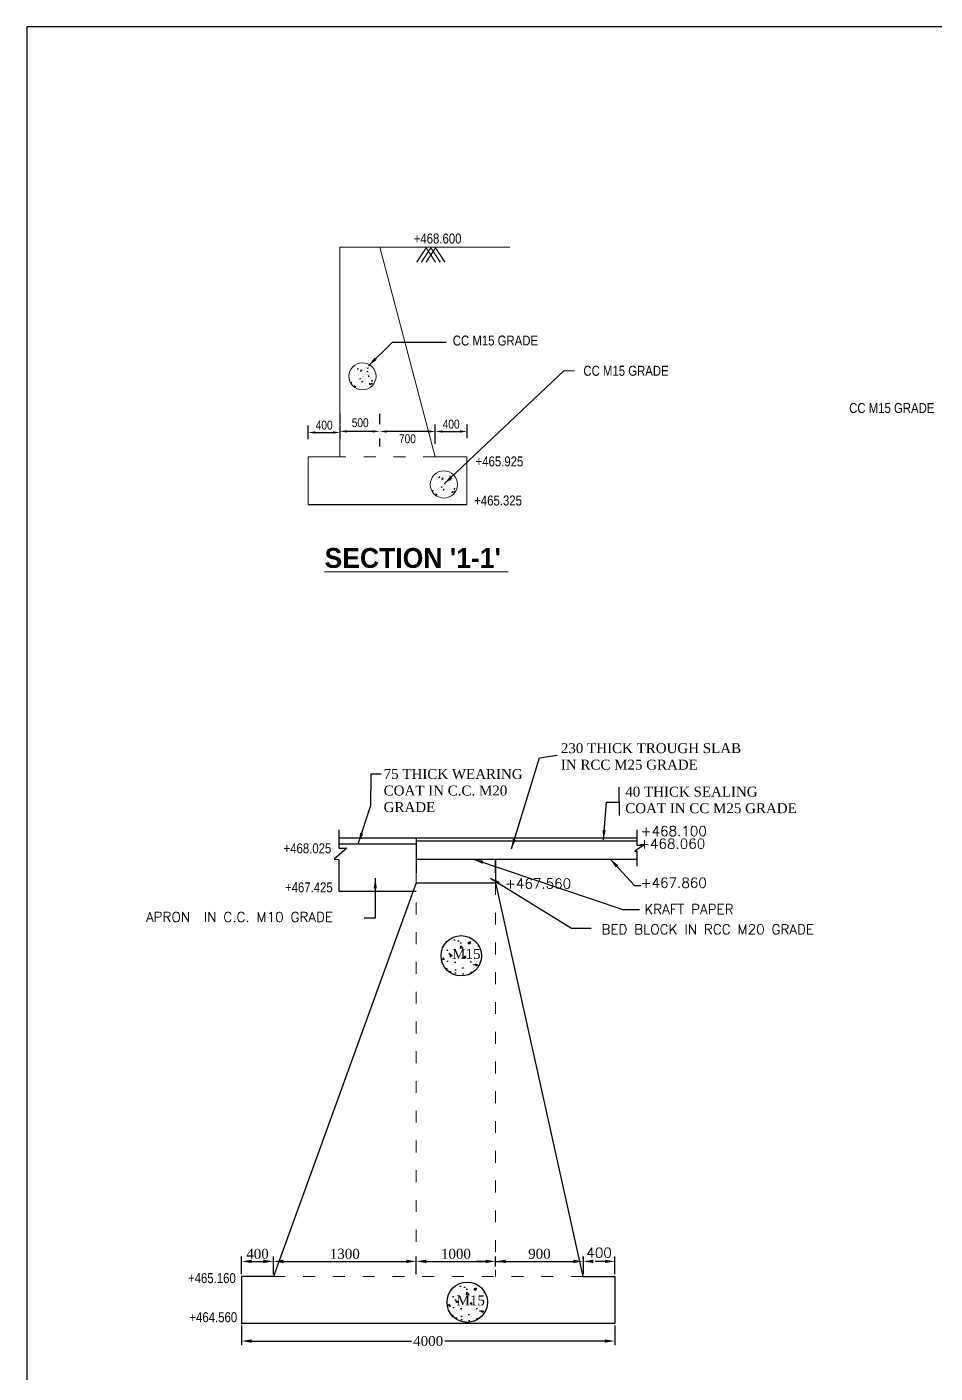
# Model space of a CAD drawing. Header units: millimetres. Extents: x 80 to 6605, y 46 to 2491.
# Drawn here: x 5550.8 to 5779.7, y 346.4 to 685.7 of the extents above; entities that cross this region are included whole.
import ezdxf

# ---------------------------------------------------------------- set-up
doc = ezdxf.new("R2010")
doc.units = ezdxf.units.MM
doc.linetypes.add('ACAD_ISO03W100', pattern=[30, 12, -18])
doc.layers.add('TEXT_GENERAL', color=4, linetype='Continuous')
doc.styles.add('ARIAL NARROW', font='ARIALN.TTF')
doc.styles.add('CITYBLUEPR', font='cityb___.ttf')
doc.styles.add('ROMANS', font='romans.shx', dxfattribs={"height": 2.5})
doc.styles.get("Standard").update_dxf_attribs({"font": 'times.ttf', "height": 2.5})
doc.styles.add('TNR_2.5', font='times.ttf', dxfattribs={"height": 2.5})
doc.dimstyles.new('ISO-25', dxfattribs={"dimtxt": 2.5, "dimasz": 2.5, "dimexe": 1.25, "dimexo": 0.625, "dimtad": 1, "dimlfac": 25, "dimtxsty": 'Standard', "dimcen": 2.5, "dimadec": 0, "dimazin": 0, "dimtfac": 1, "dimtmove": 0, "dimatfit": 3, "dimfxl": 1, "dimarcsym": 0})
doc.dimstyles.new('STANDARD$0', dxfattribs={"dimscale": 88.888889, "dimtxt": 0.02, "dimasz": 0.02, "dimexe": 0.1, "dimexo": 0.1, "dimgap": 0.09, "dimtad": 2, "dimtih": 1, "dimtoh": 1, "dimdec": 0, "dimzin": 1, "dimdsep": 46, "dimtxsty": 'Standard', "dimcen": 0.09, "dimadec": 0, "dimazin": 0, "dimtfac": 1, "dimtdec": 4, "dimtofl": 0, "dimtmove": 0, "dimatfit": 3, "dimfxl": 1, "dimtolj": 1, "dimtzin": 1, "dimarcsym": 0})
doc.dimstyles.new('STYLE_ESH', dxfattribs={"dimtxt": 2.5, "dimasz": 2.5, "dimexe": 1, "dimexo": 0.625, "dimtad": 0, "dimtih": 1, "dimtoh": 1, "dimdec": 0, "dimlfac": 100, "dimzin": 9, "dimdsep": 46, "dimtxsty": 'TNR_2.5', "dimcen": 2.5, "dimadec": 0, "dimazin": 2, "dimtfac": 1, "dimtdec": 0, "dimtofl": 0, "dimtmove": 2, "dimatfit": 3, "dimfxl": 1, "dimarcsym": 0})

# ---------------------------------------------------------------- blocks, each defined once
blk = doc.blocks.new('*D99')
at = {"color": 0, "lineweight": -2, "ltscale": 6, "transparency": 16777216}
for p, q in [((5604.92, 371.35), (5604.92, 375.82)), ((5607.42, 374.57), (5610.42, 374.57)), ((5612.92, 371.35), (5612.92, 375.82))]:
    blk.add_line(p, q, dxfattribs=at)
at = {"color": 0, "ltscale": 6, "transparency": 16777216}
for points in [[(5607.42, 374.99), (5607.42, 374.15), (5604.92, 374.57)], [(5610.42, 374.99), (5610.42, 374.15), (5612.92, 374.57)]]:
    blk.add_solid(points, dxfattribs=at)
at = {"layer": 'Defpoints', "color": 0, "ltscale": 6, "transparency": 16777216}
for p in [(5612.92, 374.57), (5604.92, 370.73), (5612.92, 370.73)]:
    blk.add_point(p, dxfattribs=at)
at = {"color": 0, "ltscale": 6, "transparency": 16777216, "insert": (5608.92, 376.47), "char_height": 2.5, "attachment_point": 5}
blk.add_mtext('400', dxfattribs=at)
blk = doc.blocks.new('*D100')
at = {"color": 0, "lineweight": -2, "ltscale": 6, "transparency": 16777216}
for p, q in [((5612.92, 371.35), (5612.92, 375.82)), ((5615.42, 374.57), (5646.42, 374.57)), ((5648.92, 373.27), (5648.92, 375.82))]:
    blk.add_line(p, q, dxfattribs=at)
at = {"color": 0, "ltscale": 6, "transparency": 16777216}
for points in [[(5615.42, 374.99), (5615.42, 374.15), (5612.92, 374.57)], [(5646.42, 374.99), (5646.42, 374.15), (5648.92, 374.57)]]:
    blk.add_solid(points, dxfattribs=at)
at = {"layer": 'Defpoints', "color": 0, "ltscale": 6, "transparency": 16777216}
for p in [(5648.92, 374.57), (5612.92, 370.73), (5648.92, 372.65)]:
    blk.add_point(p, dxfattribs=at)
at = {"color": 0, "ltscale": 6, "transparency": 16777216, "insert": (5630.92, 376.47), "char_height": 2.5, "attachment_point": 5}
blk.add_mtext('1300', dxfattribs=at)
blk = doc.blocks.new('*D101')
at = {"color": 0, "lineweight": -2, "ltscale": 6, "transparency": 16777216}
for p, q in [((5668.92, 375.07), (5668.92, 375.82)), ((5671.42, 374.57), (5688.5, 374.57)), ((5691, 375.19), (5691, 375.82))]:
    blk.add_line(p, q, dxfattribs=at)
at = {"color": 0, "ltscale": 6, "transparency": 16777216}
for points in [[(5671.42, 374.99), (5671.42, 374.15), (5668.92, 374.57)], [(5688.5, 374.99), (5688.5, 374.15), (5691, 374.57)]]:
    blk.add_solid(points, dxfattribs=at)
at = {"layer": 'Defpoints', "color": 0, "ltscale": 6, "transparency": 16777216}
for p in [(5668.92, 374.45), (5691, 374.57), (5691, 374.57)]:
    blk.add_point(p, dxfattribs=at)
at = {"color": 0, "ltscale": 6, "transparency": 16777216, "insert": (5679.96, 376.47), "char_height": 2.5, "attachment_point": 5}
blk.add_mtext('900', dxfattribs=at)
blk = doc.blocks.new('*D105')
at = {"layer": 'Defpoints', "color": 0, "transparency": 16777216}
for p in [(5629.69, 583.74), (5629.69, 583.74), (5639.69, 583.74)]:
    blk.add_point(p, dxfattribs=at)
at = {"layer": 'TEXT_GENERAL', "color": 0, "lineweight": -2, "transparency": 16777216}
for p, q in [((5629.69, 588.19), (5629.69, 585.52)), ((5639.69, 588.19), (5639.69, 585.52)), ((5637.92, 583.74), (5631.47, 583.74))]:
    blk.add_line(p, q, dxfattribs=at)
at = {"layer": 'TEXT_GENERAL', "color": 0, "transparency": 16777216}
for points in [[(5631.47, 584.04), (5631.47, 583.44), (5629.69, 583.74)], [(5637.92, 584.04), (5637.92, 583.44), (5639.69, 583.74)]]:
    blk.add_solid(points, dxfattribs=at)
at = {"layer": 'TEXT_GENERAL', "color": 0, "lineweight": 9, "transparency": 16777216, "insert": (5634.79, 585.92), "char_height": 2.222, "attachment_point": 5, "style": 'ARIAL NARROW'}
blk.add_mtext('\\A1;500', dxfattribs=at)
blk = doc.blocks.new('*D103')
at = {"layer": 'Defpoints', "color": 0, "transparency": 16777216}
for p in [(5661.74, 583.71), (5653.7, 577.6), (5661.74, 577.6)]:
    blk.add_point(p, dxfattribs=at)
at = {"layer": 'TEXT_GENERAL', "color": 0, "lineweight": -2, "transparency": 16777216}
for p, q in [((5653.7, 582.05), (5653.7, 585.49)), ((5655.47, 583.71), (5659.97, 583.71)), ((5661.74, 582.05), (5661.74, 585.49))]:
    blk.add_line(p, q, dxfattribs=at)
at = {"layer": 'TEXT_GENERAL', "color": 0, "transparency": 16777216}
for points in [[(5655.47, 584.01), (5655.47, 583.41), (5653.7, 583.71)], [(5659.97, 584.01), (5659.97, 583.41), (5661.74, 583.71)]]:
    blk.add_solid(points, dxfattribs=at)
at = {"layer": 'TEXT_GENERAL', "color": 0, "lineweight": 9, "transparency": 16777216, "insert": (5657.72, 585.56), "char_height": 2.222, "attachment_point": 5, "style": 'ARIAL NARROW'}
blk.add_mtext('\\A1;400', dxfattribs=at)
blk = doc.blocks.new('*D102')
at = {"layer": 'Defpoints', "color": 0, "transparency": 16777216}
for p in [(5639.71, 584.36), (5639.71, 583.71), (5653.7, 585.01)]:
    blk.add_point(p, dxfattribs=at)
at = {"layer": 'TEXT_GENERAL', "color": 0, "lineweight": -2, "transparency": 16777216}
for p, q in [((5651.92, 583.71), (5641.49, 583.71)), ((5639.71, 579.92), (5639.71, 581.93)), ((5653.7, 580.56), (5653.7, 581.93))]:
    blk.add_line(p, q, dxfattribs=at)
at = {"layer": 'TEXT_GENERAL', "color": 0, "transparency": 16777216}
for points in [[(5641.49, 584.01), (5641.49, 583.41), (5639.71, 583.71)], [(5651.92, 584.01), (5651.92, 583.41), (5653.7, 583.71)]]:
    blk.add_solid(points, dxfattribs=at)
at = {"layer": 'TEXT_GENERAL', "color": 0, "lineweight": 9, "transparency": 16777216, "insert": (5646.7, 581.87), "char_height": 2.222, "attachment_point": 5, "style": 'ARIAL NARROW'}
blk.add_mtext('\\A1;700', dxfattribs=at)
blk = doc.blocks.new('*D104')
at = {"layer": 'Defpoints', "color": 0, "transparency": 16777216}
for p in [(5629.74, 583.46), (5621.69, 577.35), (5629.74, 577.35)]:
    blk.add_point(p, dxfattribs=at)
at = {"layer": 'TEXT_GENERAL', "color": 0, "lineweight": -2, "transparency": 16777216}
for p, q in [((5621.69, 581.79), (5621.69, 585.23)), ((5629.74, 581.79), (5629.74, 585.23)), ((5623.47, 583.46), (5627.97, 583.46))]:
    blk.add_line(p, q, dxfattribs=at)
at = {"layer": 'TEXT_GENERAL', "color": 0, "transparency": 16777216}
for points in [[(5623.47, 583.75), (5623.47, 583.16), (5621.69, 583.46)], [(5627.97, 583.75), (5627.97, 583.16), (5629.74, 583.46)]]:
    blk.add_solid(points, dxfattribs=at)
at = {"layer": 'TEXT_GENERAL', "color": 0, "lineweight": 9, "transparency": 16777216, "insert": (5625.72, 585.3), "char_height": 2.222, "attachment_point": 5, "style": 'ARIAL NARROW'}
blk.add_mtext('\\A1;400', dxfattribs=at)
blk = doc.blocks.new('*D117')
at = {"color": 0, "lineweight": -2, "transparency": 16777216}
for p, q in [((5604.92, 358.38), (5604.92, 353.49)), ((5698.92, 358.38), (5698.92, 353.49)), ((5607.42, 354.49), (5647.7, 354.49)), ((5696.42, 354.49), (5656.14, 354.49))]:
    blk.add_line(p, q, dxfattribs=at)
at = {"color": 0, "transparency": 16777216}
for points in [[(5607.42, 354.91), (5607.42, 354.07), (5604.92, 354.49)], [(5696.42, 354.91), (5696.42, 354.07), (5698.92, 354.49)]]:
    blk.add_solid(points, dxfattribs=at)
at = {"layer": 'Defpoints', "color": 0, "transparency": 16777216}
for p in [(5604.92, 359), (5698.92, 359), (5698.92, 354.49)]:
    blk.add_point(p, dxfattribs=at)
at = {"color": 0, "transparency": 16777216, "insert": (5651.92, 354.49), "char_height": 2.5, "attachment_point": 5, "style": 'TNR_2.5'}
blk.add_mtext('4000', dxfattribs=at)
blk = doc.blocks.new('*D123')
at = {"color": 0, "lineweight": -2, "ltscale": 6, "transparency": 16777216}
for p, q in [((5648.92, 371.35), (5648.92, 375.82)), ((5651.42, 374.57), (5666.42, 374.57)), ((5668.92, 373.27), (5668.92, 375.82))]:
    blk.add_line(p, q, dxfattribs=at)
at = {"color": 0, "ltscale": 6, "transparency": 16777216}
for points in [[(5651.42, 374.99), (5651.42, 374.15), (5648.92, 374.57)], [(5666.42, 374.99), (5666.42, 374.15), (5668.92, 374.57)]]:
    blk.add_solid(points, dxfattribs=at)
at = {"layer": 'Defpoints', "color": 0, "ltscale": 6, "transparency": 16777216}
for p in [(5668.92, 374.57), (5648.92, 370.73), (5668.92, 372.65)]:
    blk.add_point(p, dxfattribs=at)
at = {"color": 0, "ltscale": 6, "transparency": 16777216, "insert": (5658.92, 376.47), "char_height": 2.5, "attachment_point": 5}
blk.add_mtext('1000', dxfattribs=at)

msp = doc.modelspace()

# ---------------------------------------------------------------- hatches: boundary and pattern name
h = msp.add_hatch()
h.set_pattern_fill('AR-CONC', color=0, scale=0.03, style=0)
h.set_pattern_definition([(130, (5744.1986, 345.5387), (-5.46554, -0.47817), [0.5715, -6.2865]), (185, (5744.1986, 345.5387), (1.05728, 5.7317), [0.4572, -5.0292]), (79.549, (5743.743, 345.499), (-4.40828, 5.2535), [0.4857, -5.3427]), (133.816, (5744.1986, 347.063), (-8.13237, -1.26127), [0.85725, -9.42975]), (83.3644, (5743.521, 346.9576), (-7.12213, 7.42277), [0.72855, -8.01405]), (188.816, (5744.199, 347.063), (-7.12214, 7.42275), [0.6858, -7.5438]), (159, (5743.4366, 346.6817), (-4.54845, -3.06797), [0.5715, -6.2865]), (214, (5743.4366, 346.6817), (-1.85406, 5.52564), [0.4572, -5.0292]), (108.5486, (5743.0576, 346.426), (-6.4025, 2.45769), [0.4857, -5.3427]), (142.5, (5744.1986, 345.5387), (-0.092658, 2.53665), [0, -4.96824, 0, -5.1054, 0, -5.04825]), (172.5, (5744.1986, 345.5387), (-2.00459, 3.005417), [0, -2.91084, 0, -4.85394, 0, -1.92405]), (212.5, (5745.8978, 345.5387), (-4.067718, -0.171862), [0, -1.905, 0, -5.9436, 0, -7.8867]), (222.5, (5746.66, 345.5387), (-4.443875, 0.762795), [0, -2.4765, 0, -3.94716, 0, -5.6007])])
h.paths.add_polyline_path([(5656.0577, 454.44745, -0.346392158), (5662.0577, 456.34433), (5662.0577, 446.82592, -0.346392158), (5656.0577, 448.7228)])
h.paths.add_polyline_path([(5662.0577, 456.34433, -0.312101352), (5665.34901, 451.58513, -0.312101352), (5662.0577, 446.82592)])
h.paths.add_polyline_path([(5655.17592, 451.58513, -0.150541428), (5656.0577, 454.44745), (5656.0577, 448.7228, -0.150541428)])
h = msp.add_hatch()
h.set_pattern_fill('AR-CONC', color=0, scale=0.03, style=0)
h.set_pattern_definition([(130, (5745.707, 258.2335), (-5.46554, -0.47817), [0.5715, -6.2865]), (185, (5745.707, 258.2335), (1.05728, 5.7317), [0.4572, -5.0292]), (79.549, (5745.2516, 258.1937), (-4.40828, 5.2535), [0.4857, -5.3427]), (133.816, (5745.707, 259.7575), (-8.13237, -1.26127), [0.85725, -9.42975]), (83.3644, (5745.029, 259.6524), (-7.12213, 7.42277), [0.72855, -8.01405]), (188.816, (5745.707, 259.7575), (-7.12214, 7.42275), [0.6858, -7.5438]), (159, (5744.945, 259.3765), (-4.54845, -3.06797), [0.5715, -6.2865]), (214, (5744.945, 259.3765), (-1.85406, 5.52564), [0.4572, -5.0292]), (108.5486, (5744.566, 259.121), (-6.4025, 2.45769), [0.4857, -5.3427]), (142.5, (5745.707, 258.2335), (-0.092658, 2.53665), [0, -4.96824, 0, -5.1054, 0, -5.04825]), (172.5, (5745.707, 258.2335), (-2.00459, 3.005417), [0, -2.91084, 0, -4.85394, 0, -1.92405]), (212.5, (5747.4063, 258.2335), (-4.067718, -0.171862), [0, -1.905, 0, -5.9436, 0, -7.8867]), (222.5, (5748.1683, 258.2335), (-4.443875, 0.762795), [0, -2.4765, 0, -3.94716, 0, -5.6007])])
h.paths.add_polyline_path([(5657.56613, 367.14229, -0.346392158), (5663.56613, 369.03918), (5663.56613, 359.52076, -0.346392158), (5657.56613, 361.41765)])
h.paths.add_polyline_path([(5663.56613, 369.03918, -0.312101352), (5666.85744, 364.27997, -0.312101352), (5663.56613, 359.52076)])
h.paths.add_polyline_path([(5656.68435, 364.27997, -0.150541428), (5657.56613, 367.14229), (5657.56613, 361.41765, -0.150541428)])

# ---------------------------------------------------------------- linework, layer by layer
at = {"color": 0}
for p, q in [((5550.81445, 685.66503), (5550.81445, 95.66503)), ((6440.81445, 685.66503), (5550.81445, 685.66503)), ((5642.94817, 606.2544), (5656.41977, 606.20489)), ((5621.69483, 565.34953), (5661.69483, 565.32802)), ((5699.93578, 494.03921), (5700.01132, 486.94243)), ((5668.92186, 475.92738), (5668.92186, 469.92738)), ((5648.92186, 469.92738), (5612.92186, 370.72738)), ((5690.92186, 370.72738), (5698.92186, 370.72738)), ((5698.92186, 370.72738), (5698.92186, 359.00011)), ((5604.92186, 359.00011), (5698.92186, 359.00011))]:
    msp.add_line(p, q, dxfattribs=at)
at = {"color": 0, "ltscale": 6}
for p, q in [((5629.39735, 483.35913), (5629.39735, 478.7283)), ((5704.50495, 483.33255), (5704.50495, 479.47522)), ((5631.45704, 478.7283), (5628.24628, 475.89835)), ((5629.39735, 481.32738), (5704.50495, 481.32738)), ((5629.39735, 479.82738), (5648.92186, 479.82738)), ((5629.39735, 478.7283), (5631.45704, 478.7283)), ((5648.92186, 481.32738), (5648.92186, 472.52738)), ((5648.92186, 480.52738), (5704.50495, 480.52738)), ((5706.25958, 479.47522), (5704.01309, 477.94654)), ((5704.50495, 479.47522), (5706.25958, 479.47522)), ((5628.24628, 475.89835), (5629.39735, 475.80654)), ((5629.39735, 475.80654), (5629.39735, 467.82738)), ((5648.92186, 475.92738), (5704.50495, 475.92738)), ((5668.92186, 472.52738), (5668.92186, 475.92738)), ((5704.01309, 477.94654), (5704.50495, 477.94654)), ((5704.50495, 477.94654), (5704.50495, 474.18403)), ((5648.92186, 469.92738), (5668.92186, 469.92738)), ((5668.92186, 469.92738), (5690.92186, 370.72738)), ((5629.39735, 467.82738), (5648.92186, 467.82738)), ((5666.42186, 374.56873), (5663.92186, 374.56873)), ((5668.92186, 375.19373), (5668.92186, 375.81873)), ((5668.92186, 374.56873), (5674.08258, 374.56873)), ((5682.92186, 374.56873), (5683.08258, 374.56873)), ((5691.06555, 371.35238), (5691.06555, 375.81873)), ((5692.00091, 374.56873), (5691.84019, 374.56873)), ((5696.50091, 374.56873), (5694.00091, 374.56873)), ((5699.00091, 371.35238), (5699.00091, 375.81873)), ((5612.92186, 370.72738), (5604.92186, 370.72738)), ((5604.92186, 370.72738), (5604.92186, 358.72738))]:
    msp.add_line(p, q, dxfattribs=at)
at = {"color": 0}
for centre in [(5660.26246, 451.58513), (5661.7709, 364.27997)]:
    msp.add_circle(centre, 5.08654, dxfattribs=at)
at = {"color": 0, "ltscale": 6}
for points in [[(5666.42186, 374.98539), (5666.42186, 374.15206), (5668.92186, 374.56873)], [(5693.50091, 374.98539), (5693.50091, 374.15206), (5691.00091, 374.56873)], [(5696.50091, 374.98539), (5696.50091, 374.15206), (5699.00091, 374.56873)]]:
    msp.add_solid(points, dxfattribs=at)
at = {"layer": 'TEXT_GENERAL', "color": 0, "lineweight": 9}
for p, q in [((5629.7037, 630.14995), (5629.69483, 577.34995)), ((5629.7037, 630.14995), (5672.54297, 630.14995)), ((5629.7037, 630.14995), (5672.54297, 630.14995)), ((5653.69483, 577.35341), (5639.7037, 630.14995)), ((5651.39509, 630.03299), (5649.04235, 626.42838)), ((5651.39509, 630.02367), (5649.04235, 626.41905)), ((5652.58926, 630.03299), (5650.23652, 626.42838)), ((5652.58926, 630.02367), (5650.23652, 626.41905)), ((5651.39509, 630.02367), (5653.74783, 626.41905)), ((5653.78342, 630.03299), (5651.43068, 626.42838)), ((5653.78342, 630.02367), (5651.43068, 626.41905)), ((5652.58926, 630.03299), (5654.942, 626.42838)), ((5652.58926, 630.02367), (5654.942, 626.41905)), ((5653.78342, 630.03299), (5656.13616, 626.42838)), ((5653.78342, 630.02367), (5656.13616, 626.41905)), ((5633.37134, 599.14682), (5633.37134, 599.14682)), ((5633.41767, 597.8785), (5633.41767, 597.8785)), ((5633.83937, 598.79063), (5633.83937, 598.79063)), ((5634.10514, 599.37786), (5634.1492, 599.61668)), ((5634.33485, 599.4035), (5634.10712, 599.38358)), ((5634.33313, 599.40372), (5634.14945, 599.62262)), ((5634.42346, 598.00443), (5634.42346, 598.00443)), ((5634.55735, 598.4462), (5634.55735, 598.4462)), ((5635.22708, 598.94146), (5634.88824, 598.88891)), ((5634.88884, 598.89052), (5634.93094, 599.25236)), ((5635.22793, 598.94391), (5634.93118, 599.25319)), ((5635.28234, 598.60066), (5635.28234, 598.60066)), ((5635.32753, 598.87856), (5635.32753, 598.87856)), ((5635.37386, 597.61023), (5635.37386, 597.61023)), ((5635.65399, 597.57858), (5635.65399, 597.57858)), ((5636.01243, 599.77953), (5636.01243, 599.77953)), ((5636.23614, 598.47509), (5636.23614, 598.47509)), ((5636.45732, 598.09036), (5636.45732, 598.09036)), ((5636.48046, 599.75133), (5636.48046, 599.75133)), ((5636.59194, 598.70715), (5636.51469, 598.93738)), ((5636.78149, 598.83521), (5636.51472, 598.93761)), ((5636.5171, 598.0648), (5636.5171, 598.0648)), ((5636.57572, 599.61696), (5636.60799, 599.79192)), ((5636.80542, 599.64259), (5636.57769, 599.62267)), ((5636.78175, 598.83462), (5636.59223, 598.70678)), ((5636.80371, 599.64281), (5636.67859, 599.79192)), ((5636.84723, 597.55572), (5636.89128, 597.79454)), ((5637.07693, 597.58138), (5636.8492, 597.56146)), ((5637.0752, 597.5816), (5636.89152, 597.8005)), ((5636.908, 597.52438), (5636.908, 597.52438)), ((5636.92172, 597.8077), (5636.92172, 597.8077)), ((5637.04421, 598.5929), (5637.04421, 598.5929)), ((5688.79326, 599.01446), (5686.09888, 599.01446)), ((5632.69953, 595.94478), (5632.4718, 595.92485)), ((5632.69779, 595.94499), (5632.51411, 596.16389)), ((5633.19316, 596.99827), (5633.19316, 596.99827)), ((5633.24166, 595.62113), (5633.24166, 595.62113)), ((5633.65768, 594.93871), (5633.31883, 594.88615)), ((5633.31944, 594.88778), (5633.36153, 595.24962)), ((5633.65853, 594.94117), (5633.36177, 595.25045)), ((5634.12112, 595.93486), (5634.12112, 595.93486)), ((5634.14293, 596.95206), (5634.14293, 596.95206)), ((5634.19546, 595.49556), (5634.19546, 595.49556)), ((5634.45451, 596.84892), (5634.45451, 596.84892)), ((5634.74039, 596.88939), (5634.68635, 597.05045)), ((5634.9302, 597.01685), (5634.74068, 596.88902)), ((5634.92993, 597.01745), (5634.84395, 597.05045)), ((5634.88486, 595.00517), (5634.88486, 595.00517)), ((5635.2026, 596.15818), (5635.24665, 596.397)), ((5635.43229, 596.18386), (5635.20456, 596.16394)), ((5635.43056, 596.18408), (5635.24688, 596.40298)), ((5635.59937, 596.68149), (5635.59937, 596.68149)), ((5636.03099, 596.93492), (5636.03099, 596.93492)), ((5636.07732, 595.6666), (5636.07732, 595.6666)), ((5636.17678, 597.038), (5636.17678, 597.038)), ((5636.33948, 595.17878), (5636.33948, 595.17878)), ((5636.41426, 596.46752), (5636.41426, 596.46752)), ((5636.65653, 595.0911), (5636.65653, 595.0911)), ((5636.78015, 596.49151), (5636.78015, 596.49151)), ((5637.46168, 595.56935), (5637.12283, 595.51679)), ((5637.12344, 595.51842), (5637.16553, 595.88025)), ((5637.46253, 595.5718), (5637.16577, 595.88108)), ((5637.67945, 595.66054), (5637.6022, 595.89078)), ((5637.86899, 595.7886), (5637.60222, 595.89101)), ((5637.67317, 596.39728), (5637.71722, 596.6361)), ((5637.90287, 596.42295), (5637.67514, 596.40303)), ((5637.86926, 595.78801), (5637.67974, 595.66018)), ((5637.90114, 596.42317), (5637.71746, 596.64206)), ((5637.73395, 596.36595), (5637.73395, 596.36595)), ((5637.74767, 596.64926), (5637.74767, 596.64926)), ((5637.78245, 594.98881), (5637.78245, 594.98881)), ((5637.79399, 595.38094), (5637.79399, 595.38094)), ((5621.69483, 577.34995), (5629.69483, 577.34995)), ((5621.69483, 577.34995), (5621.69483, 565.34953)), ((5653.69483, 577.34592), (5661.69483, 577.32821)), ((5661.69483, 577.34592), (5661.69483, 565.32802)), ((5652.94872, 570.3517), (5652.94872, 570.3517)), ((5654.6184, 572.12485), (5654.66245, 572.36367)), ((5654.8481, 572.1505), (5654.62037, 572.13058)), ((5654.84638, 572.15072), (5654.66271, 572.36962)), ((5654.93672, 570.75143), (5654.93672, 570.75143)), ((5655.07061, 571.1932), (5655.07061, 571.1932)), ((5655.74034, 571.68845), (5655.40149, 571.6359)), ((5655.4021, 571.63752), (5655.44419, 571.99935)), ((5655.74119, 571.6909), (5655.44443, 572.00018)), ((5655.7956, 571.34766), (5655.7956, 571.34766)), ((5655.84079, 571.62555), (5655.84079, 571.62555)), ((5655.88712, 570.35723), (5655.88712, 570.35723)), ((5656.16725, 570.32558), (5656.16725, 570.32558)), ((5656.52568, 572.52653), (5656.52568, 572.52653)), ((5656.74939, 571.22209), (5656.74939, 571.22209)), ((5656.97058, 570.83736), (5656.97058, 570.83736)), ((5657.36739, 571.45414), (5657.29013, 571.68438)), ((5657.55693, 571.58221), (5657.29016, 571.68461)), ((5657.29255, 570.8118), (5657.29255, 570.8118)), ((5657.35116, 572.36396), (5657.38343, 572.53892)), ((5657.58087, 572.38959), (5657.35314, 572.36966)), ((5657.55719, 571.58161), (5657.36768, 571.45378)), ((5657.57915, 572.38981), (5657.45404, 572.53892)), ((5657.81965, 571.33989), (5657.81965, 571.33989)), ((5652.62232, 569.61313), (5652.62232, 569.61313)), ((5652.70992, 568.92577), (5652.70992, 568.92577)), ((5652.9831, 568.66607), (5653.02715, 568.90489)), ((5653.21279, 568.69177), (5652.98506, 568.67185)), ((5653.21104, 568.69199), (5653.02737, 568.91089)), ((5653.70642, 569.74526), (5653.70642, 569.74526)), ((5653.75492, 568.36813), (5653.75492, 568.36813)), ((5654.17094, 567.6857), (5653.83209, 567.63315)), ((5653.83269, 567.63478), (5653.87479, 567.99661)), ((5654.17178, 567.68816), (5653.87503, 567.99744)), ((5654.63438, 568.68186), (5654.63438, 568.68186)), ((5654.65618, 569.69906), (5654.65618, 569.69906)), ((5654.70871, 568.24256), (5654.70871, 568.24256)), ((5654.96776, 569.59592), (5654.96776, 569.59592)), ((5655.25364, 569.63638), (5655.1996, 569.79745)), ((5655.44345, 569.76385), (5655.25394, 569.63602)), ((5655.44318, 569.76444), (5655.3572, 569.79745)), ((5655.39811, 567.75216), (5655.39811, 567.75216)), ((5655.71585, 568.90517), (5655.7599, 569.14399)), ((5655.94555, 568.93086), (5655.71782, 568.91094)), ((5655.94381, 568.93108), (5655.76014, 569.14997)), ((5656.11263, 569.42848), (5656.11263, 569.42848)), ((5656.54424, 569.68192), (5656.54424, 569.68192)), ((5656.59057, 568.41359), (5656.59057, 568.41359)), ((5656.69004, 569.78499), (5656.69004, 569.78499)), ((5657.11492, 567.92577), (5657.11492, 567.92577)), ((5657.1897, 569.21452), (5657.1897, 569.21452)), ((5657.43197, 567.83809), (5657.43197, 567.83809)), ((5657.55559, 569.23851), (5657.55559, 569.23851)), ((5658.23712, 568.31634), (5657.89827, 568.26379)), ((5657.89888, 568.26541), (5657.94097, 568.62725)), ((5658.23797, 568.3188), (5657.94121, 568.62808)), ((5658.45489, 568.40754), (5658.37764, 568.63778)), ((5658.64443, 568.5356), (5658.37766, 568.638)), ((5658.44861, 569.14428), (5658.49266, 569.3831)), ((5658.67831, 569.16995), (5658.45058, 569.15002)), ((5658.6447, 568.53501), (5658.45518, 568.40717)), ((5658.67658, 569.17016), (5658.49291, 569.38906)), ((5658.50939, 569.11294), (5658.50939, 569.11294)), ((5658.52311, 569.39626), (5658.52311, 569.39626)), ((5658.55789, 567.7358), (5658.55789, 567.7358)), ((5658.56944, 568.12793), (5658.56944, 568.12793))]:
    msp.add_line(p, q, dxfattribs=at)
at = {"layer": 'TEXT_GENERAL', "color": 0, "linetype": 'ACAD_ISO03W100', "lineweight": 9, "ltscale": 0.25}
for p, q in [((5659.7037, 630.14995), (5629.7037, 630.14995)), ((5659.7037, 630.14995), (5629.7037, 630.14995)), ((5653.69483, 577.34592), (5629.69483, 577.34995)), ((5648.92186, 472.52738), (5648.92186, 370.72738)), ((5668.92186, 469.92738), (5668.92186, 370.72738)), ((5612.92186, 370.72738), (5691.06555, 370.72738))]:
    msp.add_line(p, q, dxfattribs=at)
at = {"layer": 'TEXT_GENERAL', "color": 0, "lineweight": 9}
for centre in [(5635.37386, 597.61023), (5655.88712, 570.35723)]:
    msp.add_circle(centre, 3.41915, dxfattribs=at)

# ---------------------------------------------------------------- texts
at = {"color": 0, "style": 'ROMANS'}
for s, p in [('+468.100', (5705.43439, 481.75438)), ('+468.060', (5705.02933, 478.58212)), ('+467.560', (5671.24025, 468.52725)), ('+467.860', (5705.43439, 468.7378)), ('APRON  IN C.C. M10 GRADE', (5580.80404, 460.10369))]:
    msp.add_text(s, height=2.5, dxfattribs=at).set_placement(p)
at = {"color": 0, "char_height": 2.5, "style": 'ROMANS'}
for s, insert, attachment_point in [('{\\fTimes New Roman|b0|i0|c0|p18;230 THICK TROUGH SLAB\\PIN RCC M25 GRADE}', (5685.36204, 505.1623), 1), ('{\\fTimes New Roman|b0|i0|c0|p18;40 THICK SEALING\\PCOAT IN CC M25 GRADE}', (5701.58715, 494.19391), 1), ('{\\Fsimplex.shx;BED BLOCK} {\\Fsimplex.shx;IN RCC M20} {\\Fsimplex.shx;GRADE}', (5695.57597, 456.99357), 7)]:
    msp.add_mtext(s, dxfattribs=dict(at, insert=insert, attachment_point=attachment_point))
at = {"color": 0, "char_height": 2.5}
for s, insert, width, attachment_point, style in [('75 THICK WEARING COAT IN C.C. M20 GRADE', (5640.70525, 498.64612), 42.7777778, 1, 'TNR_2.5'), ('{\\Fsimplex.shx|c0;KRAFT PAPER}', (5706.38696, 462.05441), 160.8961, 7, 'ROMANS')]:
    msp.add_mtext(s, dxfattribs=dict(at, insert=insert, width=width, attachment_point=attachment_point, style=style))
at = {"color": 0, "char_height": 2.5, "width": 33.227, "attachment_point": 3}
for insert in [(5665.11312, 453.29415), (5666.20623, 365.98899)]:
    msp.add_mtext(' M15', dxfattribs=dict(at, insert=insert))
at = {"color": 0, "ltscale": 6, "insert": (5695.00091, 376.75969), "char_height": 2.5, "attachment_point": 5, "style": 'ROMANS'}
msp.add_mtext('400', dxfattribs=at)
at = {"layer": 'TEXT_GENERAL', "color": 0, "lineweight": 9}
for s, height, style, p in [('+468.600', 2.5, 'ARIAL NARROW', (5648.29171, 631.08711)), ('CC M15 GRADE', 2.5, 'ARIAL NARROW', (5658.12901, 605.38136)), ('CC M15 GRADE', 2.5, 'ARIAL NARROW', (5691.03766, 597.75811)), ('CC M15 GRADE', 2.5, 'ARIAL NARROW', (5758.00874, 588.37206)), ('+465.925', 2.5, 'ARIAL NARROW', (5663.87405, 574.92179)), ('+465.325', 2.5, 'ARIAL NARROW', (5663.52189, 565.06821)), ("%%USECTION '1-1' ", 5, 'CITYBLUEPR', (5625.81609, 549.33841)), ('+468.025', 2.5, 'ARIAL NARROW', (5615.49064, 477.42114)), ('+467.425', 2.5, 'ARIAL NARROW', (5615.8428, 467.56757)), ('+465.160', 2.5, 'ARIAL NARROW', (5591.41206, 369.10398)), ('+464.560', 2.5, 'ARIAL NARROW', (5591.76422, 359.25041))]:
    msp.add_text(s, height=height, dxfattribs=dict(at, style=style)).set_placement(p)

# ---------------------------------------------------------------- dimensions: what is measured, and where the dimension line sits
at = {"color": 0, "ltscale": 6}
for base, p1, p2, text, picture, middle in [((5612.92186, 374.56873), (5604.92186, 370.72738), (5612.92186, 370.72738), '400', '*D99', (5608.92186, 376.46536)), ((5691.00091, 374.56873), (5668.92186, 374.44696), (5691.00091, 374.56873), '900', '*D101', (5679.96139, 376.46896))]:
    dim = msp.add_linear_dim(base=base, p1=p1, p2=p2, text=text, dimstyle='ISO-25', dxfattribs=at)
    dim.commit()
    dim.dimension.update_dxf_attribs({"geometry": picture, "text_midpoint": middle})
for base, p1, p2, text, picture, middle in [((5648.92186, 374.56873), (5612.92186, 370.72738), (5648.92186, 372.64805), '1300', '*D100', (5630.92186, 376.46536)), ((5668.92186, 374.56873), (5648.92186, 370.72738), (5668.92186, 372.64805), '1000', '*D123', (5658.92186, 376.46536))]:
    dim = msp.add_linear_dim(base=base, p1=p1, p2=p2, text=text, dimstyle='ISO-25', override={"dimtmove": 1}, dxfattribs=at)
    dim.commit()
    dim.dimension.update_dxf_attribs({"geometry": picture, "text_midpoint": middle})
at = {"color": 0}
dim = msp.add_linear_dim(base=(5698.92186, 354.48833), p1=(5604.92186, 359.00011), p2=(5698.92186, 359.00011), text='4000', dimstyle='STYLE_ESH', dxfattribs=at)
dim.commit()
dim.dimension.update_dxf_attribs({"geometry": '*D117', "text_midpoint": (5651.92186, 354.48833)})
at = {"layer": 'TEXT_GENERAL', "color": 0, "lineweight": 9}
dim = msp.add_linear_dim(base=(5629.69483, 583.74086), p1=(5639.69483, 583.74086), p2=(5629.69483, 583.74086), angle=180, text='500', dimstyle='STANDARD$0', override={"dimtxt": 0.025, "dimexe": 0.02, "dimexo": 0.05, "dimgap": 0.008, "dimtxsty": 'ARIAL NARROW', "dimtmove": 2}, dxfattribs=at)
dim.commit()
dim.dimension.update_dxf_attribs({"geometry": '*D105', "text_midpoint": (5634.79174, 585.92363), "dimtype": 160})
for base, p1, p2, text, picture, middle in [((5661.74448, 583.71092), (5653.69612, 577.60398), (5661.74448, 577.60398), '400', '*D103', (5657.7203, 585.55664)), ((5629.7432, 583.4569), (5621.69483, 577.34995), (5629.7432, 577.34995), '400', '*D104', (5625.71901, 585.30262)), ((5639.71074, 583.71092), (5653.69612, 585.00745), (5639.71074, 584.36427), '700', '*D102', (5646.70343, 581.86521))]:
    dim = msp.add_linear_dim(base=base, p1=p1, p2=p2, angle=180, text=text, dimstyle='STANDARD$0', override={"dimtxt": 0.025, "dimexe": 0.02, "dimexo": 0.05, "dimgap": 0.008, "dimtxsty": 'ARIAL NARROW', "dimtmove": 2}, dxfattribs=at)
    dim.commit()
    dim.dimension.update_dxf_attribs({"geometry": picture, "text_midpoint": middle})

# ---------------------------------------------------------------- leaders
at = {"color": 0, "annotation_type": 0, "has_hookline": 1, "hookline_direction": 0}
for points, dimstyle, text_width in [([(5672.89566, 478.53492), (5679.95914, 501.50265), (5684.46054, 502.16251)], 'ISO-25', 44.1186), ([(5634.40011, 480.07395), (5637.44798, 489.48725), (5637.58025, 497.39612), (5640.08025, 497.39612)], 'STYLE_ESH', 34.05371)]:
    msp.add_leader(points, dimstyle=dimstyle, override={"dimgap": 0.625, "dimtad": 0}, dxfattribs=dict(at, text_width=text_width))
at = {"color": 0}
msp.add_leader([(5696.07815, 480.76858), (5696.83831, 490.26433), (5699.93578, 490.26433)], dimstyle='ISO-25', override={"dimgap": 0.625, "dimtad": 0}, dxfattribs=at)
at = {"color": 0, "ltscale": 6}
for points in [[(5663.33065, 475.92738), (5700.99427, 463.25461), (5705.19898, 463.25461)], [(5697.80698, 475.96622), (5703.89553, 469.30273), (5705.55603, 469.30273)], [(5667.66692, 471.17673), (5688.03586, 458.5245), (5692.99046, 458.5245)]]:
    msp.add_leader(points, dimstyle='ISO-25', override={"dimgap": 0.625, "dimtad": 0}, dxfattribs=at)
at = {"color": 0, "ltscale": 0.5}
msp.add_leader([(5638.59115, 471.11007), (5638.59115, 461.04173), (5635.82031, 461.04173)], dimstyle='ISO-25', override={"dimgap": 0.625, "dimtad": 0}, dxfattribs=at)
at = {"layer": 'TEXT_GENERAL', "color": 0, "lineweight": 9}
for points in [[(5636.90827, 600.27766), (5642.94817, 606.2544)], [(5655.94886, 570.49795), (5686.09888, 599.01446)]]:
    msp.add_leader(points, dimstyle='ISO-25', override={"dimgap": 0.625, "dimtad": 0}, dxfattribs=at)

doc.saveas('drawing.dxf')
